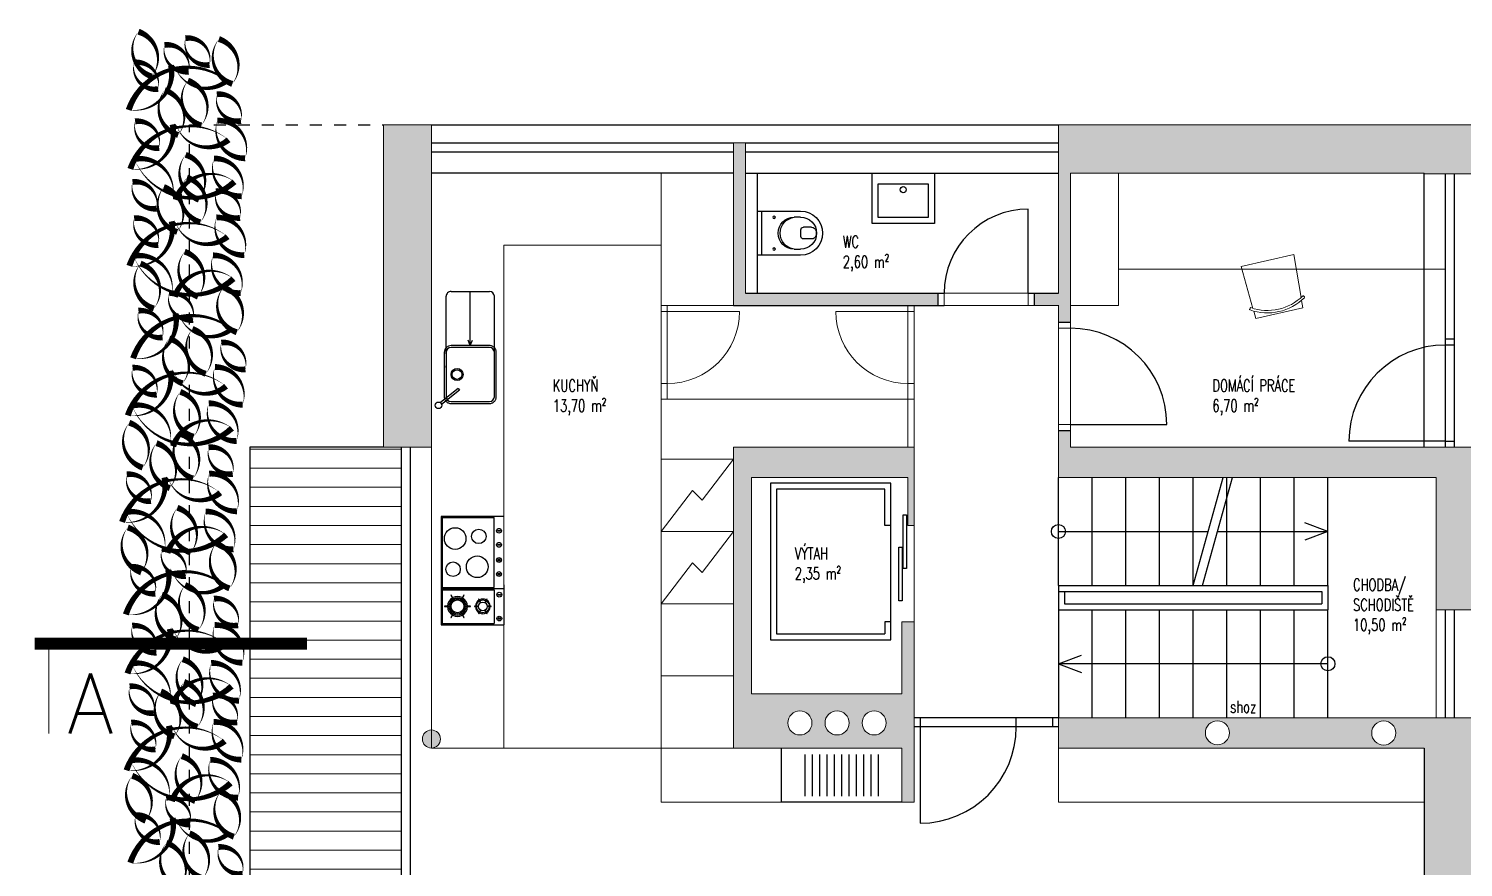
# Model space of a CAD drawing. Header units: metres. Extents: x -442 to 316, y -503 to 125.
# Drawn here: x 2.47 to 14.39, y -7.13 to -0.16 of the extents above; entities that cross this region are included whole.
import ezdxf

# ---------------------------------------------------------------- set-up
doc = ezdxf.new("R2010")
doc.units = ezdxf.units.M
for name, pattern in [('DIVIDE', [1.25, 0.5, -0.25, 0, -0.25, 0, -0.25]), ('ČERCHOVANÁ', [25.4, 12.7, -6.35, 0, -6.35]), ('ČÁRKOVANÁ', [19.05, 12.7, -6.35])]:
    doc.linetypes.add(name, pattern=pattern)
doc.layers.add('FLOATING-WINDOWS', color=2, linetype='Continuous', plot=False)
for name, color, linetype in [('int-kuchyň', 141, 'Continuous'), ('nove zdivo akce', 3, 'Continuous'), ('OSA', 7, 'ČERCHOVANÁ'), ('popis', 6, 'Continuous'), ('SRAFA', 251, 'Continuous'), ('zariz.predmety', 203, 'Continuous'), ('ZARIZOVAKY', 251, 'Continuous'), ('ZDIVO', 1, 'Continuous')]:
    doc.layers.add(name, color=color, linetype=linetype)
doc.layers.add('Standard', color=7, linetype='Continuous', lineweight=25)
doc.styles.add('ROMANS', font='romans.shx', dxfattribs={"width": 0.7})

# ---------------------------------------------------------------- blocks, each defined once
blk = doc.blocks.new('WC 540 Starck 3')
at = {"linetype": 'ByBlock'}
for p, q in [((81.017, 94.399), (80.66, 94.399)), ((80.66, 94.349), (80.713, 94.349)), ((80.982, 94.034), (80.982, 94.399)), ((81.017, 94.034), (81.017, 94.399)), ((80.568, 94.265), (80.637, 94.265)), ((80.657, 94.188), (80.657, 94.245)), ((80.568, 94.168), (80.637, 94.168)), ((80.713, 94.084), (80.66, 94.084)), ((80.66, 94.034), (81.017, 94.034))]:
    blk.add_line(p, q, dxfattribs=at)
for centre in [(80.88, 94.348), (80.88, 94.084)]:
    blk.add_circle(centre, 0.0102, dxfattribs=at)
for centre, radius, start, end in [((80.66, 94.216), 0.183, 90, 270), ((80.66, 94.216), 0.133, 90, 270), ((80.713, 94.216), 0.133, 270, 90), ((80.697, 94.216), 0.133, 276.5328, 83.4672), ((80.621, 94.216), 0.09, 165.9057, 194.0943), ((80.568, 94.23), 0.035, 90, 165.9057), ((80.568, 94.203), 0.035, 194.0943, 270), ((80.637, 94.245), 0.02, 360, 90), ((80.637, 94.188), 0.02, 270, 0)]:
    blk.add_arc(centre, radius, start, end, dxfattribs=at)
blk = doc.blocks.new('zidle450-p')
at = {"lineweight": 0}
for p, q in [((0.096, 0.228), (0.087, 0.233)), ((0.096, -0.228), (0.087, -0.233))]:
    blk.add_line(p, q, dxfattribs=at)
for points in [[(0.064, 0.204), (0, 0.2), (0, -0.2), (0.064, -0.204)], [(0.088, -0.205), (0.45, -0.225), (0.45, 0.225), (0.088, 0.205)]]:
    blk.add_lwpolyline(points, dxfattribs=at)
for centre, radius, start, end in [((0.45, 0), 0.436, 147.9324, 212.0676), ((0.45, 0), 0.416, 147.9482, 212.0518), ((0.085, 0.229), 0.005, 57.2679, 147.9324), ((0.093, 0.223), 0.005, 327.9482, 57.2679), ((0.085, -0.229), 0.005, 212.0676, 302.7321), ((0.093, -0.223), 0.005, 302.7321, 32.0518)]:
    blk.add_arc(centre, radius, start, end, dxfattribs=at)

msp = doc.modelspace()

# ---------------------------------------------------------------- hatches: boundary and pattern name
at = {"layer": 'SRAFA', "linetype": 'Continuous', "lineweight": 0}
for points in [[(5.816062, -1.355777), (5.816062, -0.955777), (5.716062, -0.955777), (5.416062, -0.955777), (5.416062, -3.635777), (5.816062, -3.635777)], [(14.066062, -1.355777), (14.066062, -1.363314), (14.466062, -1.363314), (14.466062, -0.955777), (11.026062, -0.955777), (11.026062, -1.355777), (11.026062, -2.355777), (10.826062, -2.355777), (10.826062, -2.455777), (11.026062, -2.455777), (11.026062, -2.595777), (11.126062, -2.595777), (11.126062, -1.355777)], [(8.426062, -1.355777), (8.426062, -1.105777), (8.326062, -1.105777), (8.326062, -1.355777), (8.326062, -2.455777), (10.026062, -2.455777), (10.026062, -2.355777), (8.426062, -2.355777)], [(14.166062, -3.885777), (14.166062, -4.985777), (14.466062, -4.985777), (14.466062, -3.635777), (14.066062, -3.635777), (11.126062, -3.635777), (11.126062, -3.495777), (11.026062, -3.495777), (11.026062, -3.635777), (11.026062, -3.885777)], [(9.826062, -3.885777), (9.776062, -3.885777), (9.776062, -4.285777), (9.826062, -4.285777)]]:
    msp.add_hatch(color=256, dxfattribs=at).paths.add_polyline_path(points)
at = {"layer": 'SRAFA', "linetype": 'Continuous', "lineweight": 0, "ltscale": 20}
h = msp.add_hatch(dxfattribs=at)
h.set_pattern_fill('LINE', color=256, scale=0.05, style=0)
h.paths.add_polyline_path([(5.566062, -3.635777), (5.416062, -3.635777), (4.306062, -3.635777), (4.306062, -10.665777), (5.567662, -10.665777)])
at = {"layer": 'SRAFA', "linetype": 'Continuous', "lineweight": 0}
h = msp.add_hatch(color=256, dxfattribs=at)
h.paths.add_polyline_path([(9.826062, -3.885777), (9.826062, -3.635777), (8.326062, -3.635777), (8.326062, -6.135777), (9.726062, -6.135777), (9.726062, -6.585777), (9.826062, -6.585777), (9.826062, -5.085777), (9.726062, -5.085777), (9.726062, -5.685777), (8.476062, -5.685777), (8.476062, -3.885777)])
h.paths.add_polyline_path([(8.977695, -5.927251, -1), (8.777695, -5.927251, -1)], flags=16)
h.paths.add_polyline_path([(9.286707, -5.927251, -1), (9.086707, -5.927251, -1)], flags=16)
h.paths.add_polyline_path([(9.594764, -5.927251, -1), (9.394764, -5.927251, -1)], flags=16)
h = msp.add_hatch(color=256, dxfattribs=at)
h.paths.add_polyline_path([(14.466062, -5.885777), (11.026062, -5.885777), (11.026062, -6.135777), (14.066062, -6.135777), (14.066062, -10.815777), (14.466062, -10.815777)])
h.paths.add_polyline_path([(13.629651, -6.007039, -1), (13.829511, -6.014514, -1)], flags=16)
h.paths.add_polyline_path([(12.247627, -6.005358, -1), (12.447487, -6.012832, -1)], flags=16)
h = msp.add_hatch(color=256, dxfattribs=at)
edge = h.paths.add_edge_path()
edge.add_arc((5.816062, -6.060777), 0.075, 0, 360)

# ---------------------------------------------------------------- linework, layer by layer
at = {"linetype": 'Continuous'}
msp.add_line((8.526062, -2.355777), (8.526062, -1.355777), dxfattribs=at)
at = {"layer": 'FLOATING-WINDOWS', "linetype": 'Continuous', "lineweight": 0, "flags": 128}
for points in [[(5.816062, -1.355777), (8.326062, -1.355777), (8.326062, -2.455777), (9.776062, -2.455777), (9.776062, -3.635777), (8.326062, -3.635777), (8.326062, -6.135777), (5.816062, -6.135777)], [(8.426062, -1.355777), (8.426062, -2.355777), (11.026062, -2.355777), (11.026062, -1.355777)], [(11.126062, -1.355777), (11.126062, -3.635777), (14.066062, -3.635777), (14.066062, -1.355777)], [(9.826062, -2.455777), (11.026062, -2.455777), (11.026062, -3.885777), (14.166062, -3.885777), (14.166062, -5.885777), (9.826062, -5.885777)]]:
    msp.add_lwpolyline(points, close=True, dxfattribs=at)
at = {"layer": 'int-kuchyň'}
for p, q in [((5.938559, -2.85243), (5.938556, -2.379934)), ((5.978555, -2.339934), (6.298558, -2.339932)), ((6.138559, -2.789933), (6.138557, -2.339933)), ((6.33856, -2.845934), (6.338557, -2.379932)), ((5.938559, -2.845932), (5.938556, -3.215933)), ((5.938559, -2.858928), (5.938559, -2.845932)), ((6.29856, -2.805934), (5.978559, -2.805932)), ((6.13856, -2.789933), (6.119578, -2.744042)), ((6.13856, -2.789933), (6.157374, -2.743973)), ((6.338557, -3.215935), (6.33856, -2.845935)), ((5.93856, -2.972849), (5.93856, -2.959852)), ((6.038207, -3.146951), (5.889753, -3.264472)), ((6.049379, -3.161064), (5.900349, -3.279041)), ((6.038207, -3.146951), (6.049379, -3.161064)), ((5.978556, -3.255933), (6.298557, -3.255935)), ((5.896053, -4.210312), (5.89604, -4.810312)), ((6.416028, -4.210282), (5.896053, -4.210312)), ((5.906053, -4.220312), (5.90604, -4.800312)), ((5.906053, -4.220312), (6.33604, -4.220312)), ((6.33604, -4.800312), (6.33604, -4.220312)), ((6.368099, -4.332817), (6.368101, -4.326882)), ((6.386587, -4.332825), (6.368099, -4.332817)), ((6.368101, -4.326882), (6.386589, -4.32689)), ((6.386589, -4.32689), (6.386587, -4.332825)), ((6.368099, -4.449886), (6.368101, -4.44395)), ((6.386587, -4.449894), (6.368099, -4.449886)), ((6.368101, -4.44395), (6.386589, -4.443959)), ((6.386589, -4.443959), (6.386587, -4.449894)), ((6.386587, -4.569715), (6.368099, -4.569724)), ((6.368099, -4.569724), (6.368101, -4.575659)), ((6.368101, -4.575659), (6.386589, -4.575651)), ((6.386589, -4.575651), (6.386587, -4.569715)), ((6.386587, -4.686481), (6.368099, -4.686489)), ((6.368099, -4.686489), (6.368101, -4.692425)), ((6.368101, -4.692425), (6.386589, -4.692416)), ((6.386589, -4.692416), (6.386587, -4.686481)), ((5.89604, -4.810312), (6.41604, -4.810312)), ((5.896071, -4.810343), (5.896083, -5.110342)), ((5.90604, -4.800312), (6.33604, -4.800312)), ((5.906071, -4.820316), (5.906072, -5.100316)), ((5.906071, -4.820316), (6.33607, -4.820316)), ((5.980367, -4.864559), (5.977347, -4.866301)), ((5.977347, -4.866301), (6.004115, -4.912713)), ((6.007135, -4.910971), (5.980367, -4.864559)), ((6.084568, -4.864606), (6.057758, -4.910994)), ((6.060776, -4.912738), (6.087586, -4.866351)), ((6.087586, -4.866351), (6.084568, -4.864606)), ((6.33607, -4.820316), (6.336071, -5.100317)), ((6.370784, -4.864099), (6.370786, -4.858163)), ((6.389271, -4.864107), (6.370784, -4.864099)), ((6.370786, -4.858163), (6.389274, -4.858172)), ((6.389274, -4.858172), (6.389271, -4.864107)), ((6.41605, -4.780338), (6.416062, -5.110341)), ((5.925206, -4.956517), (5.925204, -4.960003)), ((5.925204, -4.960003), (5.978782, -4.960028)), ((5.978784, -4.956542), (5.925206, -4.956517)), ((6.004074, -5.00388), (5.977264, -5.050267)), ((5.978782, -4.960028), (5.978784, -4.956542)), ((5.980282, -5.052012), (6.007092, -5.005624)), ((6.007092, -5.005624), (6.004074, -5.00388)), ((6.004115, -4.912713), (6.007135, -4.910971)), ((6.060734, -5.003905), (6.057715, -5.005647)), ((6.057715, -5.005647), (6.084483, -5.052059)), ((6.057758, -4.910994), (6.060776, -4.912738)), ((6.087502, -5.050317), (6.060734, -5.003905)), ((6.086067, -4.95659), (6.086066, -4.960076)), ((6.086066, -4.960076), (6.139644, -4.960101)), ((6.139645, -4.956615), (6.086067, -4.95659)), ((6.139644, -4.960101), (6.139645, -4.956615)), ((6.173535, -4.956534), (6.173534, -4.96002)), ((6.173534, -4.96002), (6.207143, -4.960036)), ((6.207145, -4.95655), (6.173535, -4.956534)), ((6.223656, -4.988722), (6.206854, -5.017794)), ((6.209932, -4.897047), (6.206912, -4.898789)), ((6.206912, -4.898789), (6.223704, -4.927903)), ((6.207143, -4.960036), (6.207145, -4.95655)), ((6.209872, -5.019538), (6.226675, -4.990467)), ((6.226724, -4.926162), (6.209932, -4.897047)), ((6.226675, -4.990467), (6.223656, -4.988722)), ((6.223704, -4.927903), (6.226724, -4.926162)), ((6.26281, -4.98874), (6.25979, -4.990482)), ((6.25979, -4.990482), (6.276566, -5.019569)), ((6.276601, -4.897116), (6.259804, -4.926179)), ((6.259804, -4.926179), (6.262822, -4.927923)), ((6.279586, -5.017827), (6.26281, -4.98874)), ((6.262822, -4.927923), (6.279619, -4.89886)), ((6.279619, -4.89886), (6.276601, -4.897116)), ((6.279351, -4.95659), (6.279349, -4.960076)), ((6.279349, -4.960076), (6.312959, -4.960092)), ((6.312961, -4.956606), (6.279351, -4.95659)), ((6.312959, -4.960092), (6.312961, -4.956606)), ((5.89604, -5.110342), (6.41604, -5.110342)), ((5.906072, -5.100316), (6.336071, -5.100317)), ((5.977264, -5.050267), (5.980282, -5.052012)), ((6.084483, -5.052059), (6.087502, -5.050317)), ((6.206854, -5.017794), (6.209872, -5.019538)), ((6.276566, -5.019569), (6.279586, -5.017827)), ((6.389271, -5.056526), (6.370784, -5.056535)), ((6.370784, -5.056535), (6.370786, -5.06247)), ((6.370786, -5.06247), (6.389274, -5.062462)), ((6.389274, -5.062462), (6.389271, -5.056526))]:
    msp.add_line(p, q, dxfattribs=at)
at = {"layer": 'int-kuchyň', "linetype": 'ČÁRKOVANÁ'}
for p, q in [((5.922559, -2.845932), (5.922556, -3.215933)), ((6.29856, -2.789934), (5.978559, -2.789932)), ((6.354557, -3.215935), (6.35456, -2.845935)), ((5.978556, -3.271933), (6.298557, -3.271935))]:
    msp.add_line(p, q, dxfattribs=at)
at = {"layer": 'int-kuchyň'}
for centre, radius in [((6.028684, -3.030934), 0.05), ((6.028684, -3.030934), 0.04), ((5.874375, -3.286934), 0.027156), ((6.012911, -4.394535), 0.09), ((6.20941, -4.37644), 0.060169), ((6.376977, -4.329853), 0.019977), ((6.376977, -4.446922), 0.019977), ((5.995116, -4.64935), 0.060169), ((6.196616, -4.629155), 0.09), ((6.376977, -4.572687), 0.019977), ((6.376977, -4.689453), 0.019977), ((6.379662, -4.861135), 0.019977), ((6.032425, -4.958309), 0.053642), ((6.243247, -4.958309), 0.053642), ((6.243247, -4.958309), 0.036103), ((6.379662, -5.059498), 0.019977)]:
    msp.add_circle(centre, radius, dxfattribs=at)
for centre, radius, start, end in [((5.978556, -2.379934), 0.04, 90.0010392, 180.0010392), ((6.298557, -2.379932), 0.04, 359.9996117, 89.9996117), ((5.978559, -2.845932), 0.056, 89.9996117, 179.9996117), ((5.978559, -2.845932), 0.04, 89.9996117, 179.9996117), ((6.29856, -2.845934), 0.04, 359.9996117, 89.9996117), ((5.978556, -3.215933), 0.04, 179.9996117, 269.9996117), ((6.298557, -3.215935), 0.04, 269.9996117, 359.9996117), ((6.032425, -4.958309), 0.082775, 121.1806038, 178.7673323), ((6.032425, -4.958309), 0.082775, 61.1806038, 118.7673323), ((6.032425, -4.958309), 0.071769, 61.3656761, 118.5822599), ((6.032425, -4.958309), 0.082775, 1.1806038, 58.7673323), ((6.032425, -4.958309), 0.082775, 181.1806038, 238.7673323), ((6.032425, -4.958309), 0.071769, 181.3656761, 238.5822599), ((6.032425, -4.958309), 0.071769, 121.3656761, 178.5822599), ((6.032425, -4.958309), 0.060763, 181.6178152, 238.3301208), ((6.032425, -4.958309), 0.060763, 121.6178152, 178.3301208), ((6.032425, -4.958309), 0.060763, 61.6178152, 118.3301208), ((6.032425, -4.958309), 0.060763, 301.6178152, 358.3301208), ((6.032425, -4.958309), 0.060763, 1.6178152, 58.3301208), ((6.032425, -4.958309), 0.071769, 301.3656761, 358.5822599), ((6.032425, -4.958309), 0.071769, 1.3656761, 58.5822599), ((6.032425, -4.958309), 0.082775, 301.1806038, 358.7673323), ((6.243247, -4.958309), 0.060763, 181.6178152, 238.3301208), ((6.243247, -4.958309), 0.060763, 121.6178152, 178.3301208), ((6.243247, -4.958309), 0.060763, 61.6178152, 118.3301208), ((6.243247, -4.958309), 0.060763, 301.6178152, 358.3301208), ((6.243247, -4.958309), 0.060763, 1.6178152, 58.3301208), ((6.032425, -4.958309), 0.082775, 241.1806038, 298.7673323), ((6.032425, -4.958309), 0.071769, 241.3656761, 298.5822599), ((6.032425, -4.958309), 0.060763, 241.6178152, 298.3301208), ((6.243247, -4.958309), 0.060763, 241.6178152, 298.3301208)]:
    msp.add_arc(centre, radius, start, end, dxfattribs=at)
at = {"layer": 'int-kuchyň', "linetype": 'ČÁRKOVANÁ'}
for centre, start, end in [((6.29856, -2.845934), 359.9996117, 89.9996117), ((5.978556, -3.215933), 179.9996117, 269.9996117), ((6.298557, -3.215935), 269.9996117, 359.9996117)]:
    msp.add_arc(centre, 0.056, start, end, dxfattribs=at)
at = {"layer": 'nove zdivo akce', "linetype": 'DIVIDE', "ltscale": 0.15}
for p, q in [((3.806062, -0.955777), (5.416062, -0.955777)), ((3.806062, -11.215777), (3.806062, -0.955777))]:
    msp.add_line(p, q, dxfattribs=at)
at = {"layer": 'nove zdivo akce', "linetype": 'Continuous'}
for p, q in [((5.816062, -0.955777), (11.026062, -0.955777)), ((5.816062, -1.105777), (8.326062, -1.105777)), ((5.816062, -1.180777), (8.326062, -1.180777)), ((8.426062, -1.105777), (11.026062, -1.105777)), ((8.426062, -1.180777), (11.026062, -1.180777)), ((8.326062, -1.355777), (5.816062, -1.355777)), ((8.426062, -1.355777), (11.026062, -1.355777)), ((14.066062, -3.635777), (14.066062, -1.363314)), ((14.241062, -1.363314), (14.241062, -3.635777)), ((14.316062, -1.363314), (14.316062, -3.635777)), ((10.776062, -2.355777), (10.776062, -1.655777)), ((10.026062, -2.455777), (10.026062, -2.355777)), ((10.826062, -2.455777), (10.826062, -2.355777)), ((11.026062, -2.595777), (11.126062, -2.595777)), ((14.316062, -2.735777), (14.241062, -2.735777)), ((14.316062, -2.785777), (14.241062, -2.785777)), ((11.126062, -3.445777), (11.926062, -3.445777)), ((11.026062, -3.495777), (11.126062, -3.495777)), ((5.567662, -10.665777), (5.566062, -3.635777)), ((5.642645, -10.590777), (5.641062, -3.63576)), ((14.241062, -3.585777), (13.441062, -3.585777)), ((14.241062, -3.585777), (14.316062, -3.585777)), ((8.633801, -3.932629), (8.633801, -5.235777)), ((9.633801, -3.932629), (8.633801, -3.932629)), ((9.633801, -5.235777), (9.633801, -3.932629)), ((11.026062, -4.785777), (11.026062, -3.885777)), ((11.306062, -4.785777), (11.306062, -3.885777)), ((11.586062, -4.785777), (11.586062, -3.885777)), ((11.866062, -4.785777), (11.866062, -3.885777)), ((12.146062, -4.785777), (12.146062, -3.885777)), ((12.146062, -4.785777), (12.395222, -3.885777)), ((12.223883, -4.785777), (12.473043, -3.885777)), ((12.426062, -4.785777), (12.426062, -3.885777)), ((12.706062, -4.785777), (12.706062, -3.885777)), ((12.706062, -4.785777), (12.706062, -3.885777)), ((12.986062, -4.785777), (12.986062, -3.885777)), ((12.986062, -4.785777), (12.986062, -3.885777)), ((13.266062, -4.785777), (13.266062, -3.885777)), ((13.266062, -4.785777), (13.266062, -3.885777)), ((8.683801, -3.982629), (8.683801, -5.185777)), ((9.583801, -3.982629), (8.683801, -3.982629)), ((9.583801, -4.285777), (9.583801, -3.982629)), ((9.633801, -4.285777), (9.583801, -4.285777)), ((13.266062, -4.335777), (13.074629, -4.264495)), ((11.026062, -4.335777), (12.270642, -4.335777)), ((12.348463, -4.335777), (13.266062, -4.335777)), ((13.266062, -4.335777), (13.074629, -4.407058)), ((11.026062, -4.785777), (13.266062, -4.785777)), ((11.026062, -4.785777), (11.026062, -4.985777)), ((11.026062, -4.835777), (13.216062, -4.835777)), ((11.076062, -4.835777), (11.076062, -4.935777)), ((13.216062, -4.835777), (13.216062, -4.935777)), ((13.266062, -4.785777), (13.266062, -4.985777)), ((11.026062, -4.985777), (13.266062, -4.985777)), ((11.026062, -4.985777), (11.026062, -5.885777)), ((11.076062, -4.935777), (13.216062, -4.935777)), ((11.306062, -5.885777), (11.306062, -4.985777)), ((11.586062, -5.885777), (11.586062, -4.985777)), ((11.866062, -5.885777), (11.866062, -4.985777)), ((12.146062, -5.885777), (12.146062, -4.985777)), ((12.426062, -5.885777), (12.426062, -4.985777)), ((12.706062, -5.885777), (12.706062, -4.985777)), ((12.706062, -5.885777), (12.706062, -4.985777)), ((12.986062, -5.885777), (12.986062, -4.985777)), ((12.986062, -5.885777), (12.986062, -4.985777)), ((13.266062, -5.885777), (13.266062, -4.985777)), ((13.266062, -5.885777), (13.266062, -4.985777)), ((14.241062, -4.985777), (14.241062, -5.885777)), ((14.316062, -4.985777), (14.316062, -5.885777)), ((9.633801, -5.085777), (9.583801, -5.085777)), ((9.583801, -5.085777), (9.583801, -5.185777)), ((8.633801, -5.235777), (9.633801, -5.235777)), ((8.683801, -5.185777), (9.583801, -5.185777)), ((11.026062, -5.435777), (11.217496, -5.364495)), ((13.266062, -5.435777), (11.026062, -5.435777)), ((11.026062, -5.435777), (11.217496, -5.507058)), ((11.026062, -5.885777), (9.826062, -5.885777)), ((11.026062, -5.960777), (9.826062, -5.960777)), ((9.876062, -5.885777), (9.876062, -5.960777)), ((9.876062, -5.960777), (9.876062, -6.760777)), ((10.676062, -5.960777), (10.676062, -5.885777)), ((10.976062, -5.885777), (10.976062, -5.960777))]:
    msp.add_line(p, q, dxfattribs=at)
for points in [[(9.764168, -4.643104), (9.736844, -4.643104), (9.736844, -4.197815), (9.764168, -4.197815)], [(9.728601, -4.911242), (9.701277, -4.911242), (9.701277, -4.465953), (9.728601, -4.465953)]]:
    msp.add_lwpolyline(points, close=True, dxfattribs=at)
for centre in [(11.026062, -4.335777), (13.266062, -5.435777)]:
    msp.add_circle(centre, 0.058597, dxfattribs=at)
for centre, radius, start, end in [((10.776062, -2.355777), 0.7, 90, 180), ((11.126062, -3.445777), 0.8, 0, 90), ((14.241062, -3.585777), 0.8, 90, 180), ((9.876062, -5.960777), 0.8, 270, 360)]:
    msp.add_arc(centre, radius, start, end, dxfattribs=at)
at = {"layer": 'OSA', "linetype": 'Continuous'}
for p, q in [((8.726062, -6.585777), (8.726062, -6.135777)), ((8.921509, -6.536501), (8.921509, -6.188776)), ((8.98242, -6.536501), (8.98242, -6.188776)), ((9.04333, -6.536501), (9.04333, -6.188776)), ((9.104241, -6.536501), (9.104241, -6.188776)), ((9.165152, -6.536501), (9.165152, -6.188776)), ((9.226062, -6.536501), (9.226062, -6.188776)), ((9.286973, -6.536501), (9.286973, -6.188776)), ((9.347884, -6.536501), (9.347884, -6.188776)), ((9.408794, -6.536501), (9.408794, -6.188776)), ((9.469705, -6.536501), (9.469705, -6.188776)), ((9.530616, -6.536501), (9.530616, -6.188776)), ((9.726062, -6.585777), (8.726062, -6.585777))]:
    msp.add_line(p, q, dxfattribs=at)
for points in [[(9.477437, -1.355777), (9.995051, -1.355777), (9.995051, -1.775777), (9.477437, -1.775777)], [(9.527437, -1.445279), (9.945051, -1.445279), (9.945051, -1.725777), (9.527437, -1.725777)]]:
    msp.add_lwpolyline(points, close=True, dxfattribs=at)
msp.add_circle((9.736244, -1.494293), 0.025266, dxfattribs=at)
at = {"layer": 'SRAFA', "linetype": 'Continuous', "lineweight": 0}
for p, q in [((7.726062, -3.235777), (7.726062, -1.355777)), ((11.526062, -2.455777), (11.526062, -1.355777)), ((6.416062, -1.955777), (7.726062, -1.955777)), ((6.416062, -6.135777), (6.416062, -1.955777)), ((11.526062, -2.155777), (14.241062, -2.155777)), ((8.326062, -2.455777), (7.726062, -2.455777)), ((7.726062, -2.580606), (7.726062, -2.455777)), ((7.726062, -2.580606), (7.726062, -2.455777)), ((7.776062, -3.235777), (7.776062, -2.455777)), ((9.776062, -3.635777), (9.776062, -2.455777)), ((9.826062, -2.580606), (9.826062, -2.455777)), ((9.826062, -2.580606), (9.826062, -2.455777)), ((11.126062, -2.455777), (11.526062, -2.455777)), ((7.726062, -2.505777), (7.776062, -2.505777)), ((7.776062, -2.505777), (7.726062, -2.505777)), ((7.776062, -2.505777), (8.376062, -2.505777)), ((9.776062, -2.505777), (9.176062, -2.505777)), ((9.826062, -2.505777), (9.776062, -2.505777)), ((9.776062, -2.505777), (9.826062, -2.505777)), ((9.826062, -3.635777), (9.826062, -2.580606)), ((7.726062, -3.105777), (7.776062, -3.105777)), ((7.776062, -3.105777), (7.726062, -3.105777)), ((9.826062, -3.105777), (9.776062, -3.105777)), ((9.776062, -3.105777), (9.826062, -3.105777)), ((7.726062, -3.235777), (9.826062, -3.235777)), ((7.726062, -6.585777), (7.726062, -3.235777)), ((9.826062, -3.635777), (9.826062, -3.235777)), ((5.816062, -3.635777), (5.816062, -6.135777)), ((8.326062, -3.735777), (7.726062, -3.735777)), ((8.065606, -4.07532), (8.326062, -3.735777)), ((7.726062, -4.335777), (7.986519, -3.996233)), ((7.986519, -3.996233), (8.065606, -4.07532)), ((8.326062, -4.335777), (7.726062, -4.335777)), ((8.065606, -4.67532), (8.326062, -4.335777)), ((7.726062, -4.935777), (7.986519, -4.596233)), ((7.986519, -4.596233), (8.065606, -4.67532)), ((8.326062, -4.935777), (7.726062, -4.935777)), ((8.326062, -5.535777), (7.726062, -5.535777)), ((5.816062, -6.135777), (6.416062, -6.135777)), ((8.326062, -6.135777), (7.726062, -6.135777)), ((11.026062, -6.135777), (11.026062, -6.585777)), ((7.726062, -6.585777), (9.726062, -6.585777)), ((11.026062, -6.585777), (14.066062, -6.585777))]:
    msp.add_line(p, q, dxfattribs=at)
for centre, start, end in [((7.776062, -2.505777), 270, 0), ((9.776062, -2.505777), 180, 270)]:
    msp.add_arc(centre, 0.6, start, end, dxfattribs=at)
at = {"layer": 'Standard', "color": 7, "linetype": 'ByBlock'}
for p, q in [((5.416062, -3.635777), (4.306062, -3.635777)), ((4.306062, -3.635777), (4.306062, -10.665777))]:
    msp.add_line(p, q, dxfattribs=at)
at = {"layer": 'zariz.predmety', "color": 253, "linetype": 'Continuous', "ltscale": 0.001}
for points in [[(3.491951, -0.55381, 0, 0, 0.520567051), (3.491951, -0.55381, 0, 0.05, 0.520567051), (3.381241, -0.180914, 0, 0.05, 0.520567051), (3.491951, -0.55381, 0.05, 0.05, 0)], [(3.971231, -0.456991, 0, 0, 0.520567051), (3.971231, -0.456991, 0, 0.05, 0.520567051), (3.771366, -0.234838, 0, 0.05, 0.520567051), (3.971231, -0.456991, 0.05, 0.05, 0)], [(4.160583, -0.614994, 0, 0, 0.520567051), (4.160583, -0.614994, 0, 0.05, 0.520567051), (4.049873, -0.242098, 0, 0.05, 0.520567051), (4.160583, -0.614994, 0.05, 0.05, 0)], [(3.797492, -0.512868, 0, 0, 0.520567051), (3.797492, -0.512868, 0, 0.05, 0.520567051), (3.597627, -0.290715, 0, 0.05, 0.520567051), (3.797492, -0.512868, 0.05, 0.05, 0)], [(3.544, -0.658596, 0, 0, 0.520567051), (3.544, -0.658596, 0, 0.05, 0.520567051), (3.344136, -0.436443, 0, 0.05, 0.520567051), (3.544, -0.658596, 0.05, 0.05, 0)], [(3.90289, -0.960507, 0, 0, 0.520567051), (3.90289, -0.960507, 0, 0.05, 0.520567051), (3.79218, -0.587612, 0, 0.05, 0.520567051), (3.90289, -0.960507, 0.05, 0.05, 0)], [(3.710493, -1.039772, 0, 0, 0.520567051), (3.710493, -1.039772, 0, 0.05, 0.520567051), (3.599783, -0.666877, 0, 0.05, 0.520567051), (3.710493, -1.039772, 0.05, 0.05, 0)], [(4.232537, -0.923384, 0, 0, 0.520567051), (4.232537, -0.923384, 0, 0.05, 0.520567051), (4.032673, -0.701231, 0, 0.05, 0.520567051), (4.232537, -0.923384, 0.05, 0.05, 0)], [(3.313159, -1.321909, 0, 0, 0.520567051), (3.313159, -1.321909, 0, 0.05, 0.520567051), (3.665356, -0.951903, 0, 0.05, 0.520567051), (3.69612, -0.959474, 0, 0.05, 0.520567051), (4.129933, -1.07928, 0, 0.05, 0.520567051), (3.313159, -1.321909, 0.05, 0.05, 0)], [(3.553002, -1.148456, 0, 0, 0.520567051), (3.553002, -1.148456, 0, 0.05, 0.520567051), (3.353137, -0.926302, 0, 0.05, 0.520567051), (3.553002, -1.148456, 0.05, 0.05, 0)], [(4.267355, -1.233141, 0, 0, 0.520567051), (4.267355, -1.233141, 0, 0.05, 0.520567051), (4.037191, -0.919561, 0, 0.05, 0.520567051), (4.267355, -1.233141, 0.05, 0.05, 0)], [(3.883655, -1.577287, 0, 0, 0.520567051), (3.883655, -1.577287, 0, 0.05, 0.520567051), (3.772945, -1.204392, 0, 0.05, 0.520567051), (3.883655, -1.577287, 0.05, 0.05, 0)], [(4.17861, -1.428729, 0, 0, 0.520567051), (4.17861, -1.428729, 0, 0.05, 0.520567051), (3.690352, -1.578901, 0, 0.05, 0.520567051), (3.667236, -1.557237, 0, 0.05, 0.520567051), (3.347643, -1.240365, 0, 0.05, 0.520567051), (4.17861, -1.428729, 0.05, 0.05, 0)], [(4.239078, -1.548692, 0, 0, 0.520567051), (4.239078, -1.548692, 0, 0.05, 0.520567051), (4.008914, -1.235112, 0, 0.05, 0.520567051), (4.239078, -1.548692, 0.05, 0.05, 0)], [(3.531424, -1.651806, 0, 0, 0.520567051), (3.531424, -1.651806, 0, 0.05, 0.520567051), (3.33156, -1.429653, 0, 0.05, 0.520567051), (3.531424, -1.651806, 0.05, 0.05, 0)], [(3.894932, -1.765985, 0, 0, 0.520567051), (3.894932, -1.765985, 0, 0.05, 0.520567051), (3.784222, -1.393089, 0, 0.05, 0.520567051), (3.894932, -1.765985, 0.05, 0.05, 0)], [(3.702535, -1.84525, 0, 0, 0.520567051), (3.702535, -1.84525, 0, 0.05, 0.520567051), (3.591824, -1.472355, 0, 0.05, 0.520567051), (3.702535, -1.84525, 0.05, 0.05, 0)], [(4.224579, -1.728862, 0, 0, 0.520567051), (4.224579, -1.728862, 0, 0.05, 0.520567051), (4.024714, -1.506709, 0, 0.05, 0.520567051), (4.224579, -1.728862, 0.05, 0.05, 0)], [(3.305201, -2.127387, 0, 0, 0.520567051), (3.305201, -2.127387, 0, 0.05, 0.520567051), (3.657398, -1.757381, 0, 0.05, 0.520567051), (3.688161, -1.764952, 0, 0.05, 0.520567051), (4.121975, -1.884758, 0, 0.05, 0.520567051), (3.305201, -2.127387, 0.05, 0.05, 0)], [(3.545044, -1.953934, 0, 0, 0.520567051), (3.545044, -1.953934, 0, 0.05, 0.520567051), (3.345179, -1.73178, 0, 0.05, 0.520567051), (3.545044, -1.953934, 0.05, 0.05, 0)], [(4.259396, -2.038619, 0, 0, 0.520567051), (4.259396, -2.038619, 0, 0.05, 0.520567051), (4.029233, -1.725039, 0, 0.05, 0.520567051), (4.259396, -2.038619, 0.05, 0.05, 0)], [(4.170652, -2.234207, 0, 0, 0.520567051), (4.170652, -2.234207, 0, 0.05, 0.520567051), (3.682394, -2.384379, 0, 0.05, 0.520567051), (3.659278, -2.362714, 0, 0.05, 0.520567051), (3.339684, -2.045843, 0, 0.05, 0.520567051), (4.170652, -2.234207, 0.05, 0.05, 0)], [(3.875697, -2.382765, 0, 0, 0.520567051), (3.875697, -2.382765, 0, 0.05, 0.520567051), (3.764987, -2.00987, 0, 0.05, 0.520567051), (3.875697, -2.382765, 0.05, 0.05, 0)], [(4.23112, -2.35417, 0, 0, 0.520567051), (4.23112, -2.35417, 0, 0.05, 0.520567051), (4.000956, -2.04059, 0, 0.05, 0.520567051), (4.23112, -2.35417, 0.05, 0.05, 0)], [(3.508832, -2.481949, 0, 0, 0.520567051), (3.508832, -2.481949, 0, 0.05, 0.520567051), (3.398121, -2.109054, 0, 0.05, 0.520567051), (3.508832, -2.481949, 0.05, 0.05, 0)], [(3.834459, -2.577295, 0, 0, 0.520567051), (3.834459, -2.577295, 0, 0.05, 0.520567051), (3.634594, -2.355142, 0, 0.05, 0.520567051), (3.834459, -2.577295, 0.05, 0.05, 0)], [(4.19755, -2.67942, 0, 0, 0.520567051), (4.19755, -2.67942, 0, 0.05, 0.520567051), (4.08684, -2.306525, 0, 0.05, 0.520567051), (4.19755, -2.67942, 0.05, 0.05, 0)], [(3.580967, -2.723023, 0, 0, 0.520567051), (3.580967, -2.723023, 0, 0.05, 0.520567051), (3.381102, -2.50087, 0, 0.05, 0.520567051), (3.580967, -2.723023, 0.05, 0.05, 0)], [(3.74746, -3.104199, 0, 0, 0.520567051), (3.74746, -3.104199, 0, 0.05, 0.520567051), (3.636749, -2.731304, 0, 0.05, 0.520567051), (3.74746, -3.104199, 0.05, 0.05, 0)], [(3.939857, -3.024934, 0, 0, 0.520567051), (3.939857, -3.024934, 0, 0.05, 0.520567051), (3.829147, -2.652039, 0, 0.05, 0.520567051), (3.939857, -3.024934, 0.05, 0.05, 0)], [(4.269504, -2.987811, 0, 0, 0.520567051), (4.269504, -2.987811, 0, 0.05, 0.520567051), (4.069639, -2.765658, 0, 0.05, 0.520567051), (4.269504, -2.987811, 0.05, 0.05, 0)], [(3.292224, -3.370749, 0, 0, 0.520567051), (3.292224, -3.370749, 0, 0.05, 0.520567051), (3.644421, -3.000742, 0, 0.05, 0.520567051), (3.675184, -3.008313, 0, 0.05, 0.520567051), (4.108997, -3.128119, 0, 0.05, 0.520567051), (3.292224, -3.370749, 0.05, 0.05, 0)], [(3.532066, -3.197295, 0, 0, 0.520567051), (3.532066, -3.197295, 0, 0.05, 0.520567051), (3.332202, -2.975142, 0, 0.05, 0.520567051), (3.532066, -3.197295, 0.05, 0.05, 0)], [(4.246419, -3.28198, 0, 0, 0.520567051), (4.246419, -3.28198, 0, 0.05, 0.520567051), (4.016255, -2.9684, 0, 0.05, 0.520567051), (4.246419, -3.28198, 0.05, 0.05, 0)], [(3.839206, -3.548269, 0, 0, 0.520567051), (3.839206, -3.548269, 0, 0.05, 0.520567051), (3.728496, -3.175374, 0, 0.05, 0.520567051), (3.839206, -3.548269, 0.05, 0.05, 0)], [(4.157675, -3.477568, 0, 0, 0.520567051), (4.157675, -3.477568, 0, 0.05, 0.520567051), (3.669417, -3.62774, 0, 0.05, 0.520567051), (3.6463, -3.606076, 0, 0.05, 0.520567051), (3.326707, -3.289205, 0, 0.05, 0.520567051), (4.157675, -3.477568, 0.05, 0.05, 0)], [(4.195825, -3.583772, 0, 0, 0.520567051), (4.195825, -3.583772, 0, 0.05, 0.520567051), (3.965662, -3.270192, 0, 0.05, 0.520567051), (4.195825, -3.583772, 0.05, 0.05, 0)], [(3.415337, -3.804824, 0, 0, 0.520567051), (3.415337, -3.804824, 0, 0.05, 0.520567051), (3.304627, -3.431928, 0, 0.05, 0.520567051), (3.415337, -3.804824, 0.05, 0.05, 0)], [(3.641842, -3.974378, 0, 0, 0.520567051), (3.641842, -3.974378, 0, 0.05, 0.520567051), (3.531132, -3.601483, 0, 0.05, 0.520567051), (3.641842, -3.974378, 0.05, 0.05, 0)], [(3.83424, -3.895113, 0, 0, 0.520567051), (3.83424, -3.895113, 0, 0.05, 0.520567051), (3.723529, -3.522217, 0, 0.05, 0.520567051), (3.83424, -3.895113, 0.05, 0.05, 0)], [(4.163887, -3.85799, 0, 0, 0.520567051), (4.163887, -3.85799, 0, 0.05, 0.520567051), (3.964022, -3.635837, 0, 0.05, 0.520567051), (4.163887, -3.85799, 0.05, 0.05, 0)], [(3.244509, -4.256515, 0, 0, 0.520567051), (3.244509, -4.256515, 0, 0.05, 0.520567051), (3.596705, -3.886509, 0, 0.05, 0.520567051), (3.627469, -3.89408, 0, 0.05, 0.520567051), (4.061282, -4.013885, 0, 0.05, 0.520567051), (3.244509, -4.256515, 0.05, 0.05, 0)], [(3.484351, -4.083061, 0, 0, 0.520567051), (3.484351, -4.083061, 0, 0.05, 0.520567051), (3.284487, -3.860908, 0, 0.05, 0.520567051), (3.484351, -4.083061, 0.05, 0.05, 0)], [(4.198704, -4.167747, 0, 0, 0.520567051), (4.198704, -4.167747, 0, 0.05, 0.520567051), (3.96854, -3.854167, 0, 0.05, 0.520567051), (4.198704, -4.167747, 0.05, 0.05, 0)], [(4.10996, -4.363334, 0, 0, 0.520567051), (4.10996, -4.363334, 0, 0.05, 0.520567051), (3.621702, -4.513507, 0, 0.05, 0.520567051), (3.598585, -4.491842, 0, 0.05, 0.520567051), (3.278992, -4.174971, 0, 0.05, 0.520567051), (4.10996, -4.363334, 0.05, 0.05, 0)], [(3.815005, -4.511893, 0, 0, 0.520567051), (3.815005, -4.511893, 0, 0.05, 0.520567051), (3.704295, -4.138998, 0, 0.05, 0.520567051), (3.815005, -4.511893, 0.05, 0.05, 0)], [(4.170427, -4.483298, 0, 0, 0.520567051), (4.170427, -4.483298, 0, 0.05, 0.520567051), (3.940264, -4.169718, 0, 0.05, 0.520567051), (4.170427, -4.483298, 0.05, 0.05, 0)], [(3.403062, -4.675337, 0, 0, 0.520567051), (3.403062, -4.675337, 0, 0.05, 0.520567051), (3.292352, -4.302441, 0, 0.05, 0.520567051), (3.403062, -4.675337, 0.05, 0.05, 0)], [(4.136857, -4.808548, 0, 0, 0.520567051), (4.136857, -4.808548, 0, 0.05, 0.520567051), (4.026147, -4.435653, 0, 0.05, 0.520567051), (4.136857, -4.808548, 0.05, 0.05, 0)], [(3.773766, -4.706423, 0, 0, 0.520567051), (3.773766, -4.706423, 0, 0.05, 0.520567051), (3.573901, -4.48427, 0, 0.05, 0.520567051), (3.773766, -4.706423, 0.05, 0.05, 0)], [(3.520275, -4.852151, 0, 0, 0.520567051), (3.520275, -4.852151, 0, 0.05, 0.520567051), (3.32041, -4.629997, 0, 0.05, 0.520567051), (3.520275, -4.852151, 0.05, 0.05, 0)], [(3.879164, -5.154062, 0, 0, 0.520567051), (3.879164, -5.154062, 0, 0.05, 0.520567051), (3.768454, -4.781166, 0, 0.05, 0.520567051), (3.879164, -5.154062, 0.05, 0.05, 0)], [(3.686767, -5.233327, 0, 0, 0.520567051), (3.686767, -5.233327, 0, 0.05, 0.520567051), (3.576057, -4.860432, 0, 0.05, 0.520567051), (3.686767, -5.233327, 0.05, 0.05, 0)], [(4.208812, -5.116939, 0, 0, 0.520567051), (4.208812, -5.116939, 0, 0.05, 0.520567051), (4.008947, -4.894786, 0, 0.05, 0.520567051), (4.208812, -5.116939, 0.05, 0.05, 0)], [(3.289434, -5.515464, 0, 0, 0.520567051), (3.289434, -5.515464, 0, 0.05, 0.520567051), (3.64163, -5.145458, 0, 0.05, 0.520567051), (3.672394, -5.153029, 0, 0.05, 0.520567051), (4.106207, -5.272835, 0, 0.05, 0.520567051), (3.289434, -5.515464, 0.05, 0.05, 0)], [(3.529276, -5.34201, 0, 0, 0.520567051), (3.529276, -5.34201, 0, 0.05, 0.520567051), (3.329411, -5.119857, 0, 0.05, 0.520567051), (3.529276, -5.34201, 0.05, 0.05, 0)], [(4.243629, -5.426696, 0, 0, 0.520567051), (4.243629, -5.426696, 0, 0.05, 0.520567051), (4.013465, -5.113116, 0, 0.05, 0.520567051), (4.243629, -5.426696, 0.05, 0.05, 0)], [(4.154884, -5.622284, 0, 0, 0.520567051), (4.154884, -5.622284, 0, 0.05, 0.520567051), (3.666627, -5.772456, 0, 0.05, 0.520567051), (3.64351, -5.750791, 0, 0.05, 0.520567051), (3.323917, -5.43392, 0, 0.05, 0.520567051), (4.154884, -5.622284, 0.05, 0.05, 0)], [(3.85993, -5.770842, 0, 0, 0.520567051), (3.85993, -5.770842, 0, 0.05, 0.520567051), (3.749219, -5.397947, 0, 0.05, 0.520567051), (3.85993, -5.770842, 0.05, 0.05, 0)], [(4.215352, -5.742247, 0, 0, 0.520567051), (4.215352, -5.742247, 0, 0.05, 0.520567051), (3.985188, -5.428667, 0, 0.05, 0.520567051), (4.215352, -5.742247, 0.05, 0.05, 0)], [(3.507699, -5.845361, 0, 0, 0.520567051), (3.507699, -5.845361, 0, 0.05, 0.520567051), (3.307834, -5.623208, 0, 0.05, 0.520567051), (3.507699, -5.845361, 0.05, 0.05, 0)], [(3.871206, -5.95954, 0, 0, 0.520567051), (3.871206, -5.95954, 0, 0.05, 0.520567051), (3.760496, -5.586644, 0, 0.05, 0.520567051), (3.871206, -5.95954, 0.05, 0.05, 0)], [(3.678809, -6.038805, 0, 0, 0.520567051), (3.678809, -6.038805, 0, 0.05, 0.520567051), (3.568099, -5.665909, 0, 0.05, 0.520567051), (3.678809, -6.038805, 0.05, 0.05, 0)], [(4.200854, -5.922417, 0, 0, 0.520567051), (4.200854, -5.922417, 0, 0.05, 0.520567051), (4.000989, -5.700264, 0, 0.05, 0.520567051), (4.200854, -5.922417, 0.05, 0.05, 0)], [(3.281475, -6.320942, 0, 0, 0.520567051), (3.281475, -6.320942, 0, 0.05, 0.520567051), (3.633672, -5.950936, 0, 0.05, 0.520567051), (3.664436, -5.958507, 0, 0.05, 0.520567051), (4.098249, -6.078312, 0, 0.05, 0.520567051), (3.281475, -6.320942, 0.05, 0.05, 0)], [(3.521318, -6.147488, 0, 0, 0.520567051), (3.521318, -6.147488, 0, 0.05, 0.520567051), (3.321453, -5.925335, 0, 0.05, 0.520567051), (3.521318, -6.147488, 0.05, 0.05, 0)], [(4.235671, -6.232174, 0, 0, 0.520567051), (4.235671, -6.232174, 0, 0.05, 0.520567051), (4.005507, -5.918594, 0, 0.05, 0.520567051), (4.235671, -6.232174, 0.05, 0.05, 0)], [(3.851972, -6.57632, 0, 0, 0.520567051), (3.851972, -6.57632, 0, 0.05, 0.520567051), (3.741261, -6.203425, 0, 0.05, 0.520567051), (3.851972, -6.57632, 0.05, 0.05, 0)], [(4.146926, -6.427761, 0, 0, 0.520567051), (4.146926, -6.427761, 0, 0.05, 0.520567051), (3.658669, -6.577934, 0, 0.05, 0.520567051), (3.635552, -6.556269, 0, 0.05, 0.520567051), (3.315959, -6.239398, 0, 0.05, 0.520567051), (4.146926, -6.427761, 0.05, 0.05, 0)], [(4.207394, -6.547725, 0, 0, 0.520567051), (4.207394, -6.547725, 0, 0.05, 0.520567051), (3.97723, -6.234145, 0, 0.05, 0.520567051), (4.207394, -6.547725, 0.05, 0.05, 0)], [(3.440029, -6.739764, 0, 0, 0.520567051), (3.440029, -6.739764, 0, 0.05, 0.520567051), (3.329318, -6.366868, 0, 0.05, 0.520567051), (3.440029, -6.739764, 0.05, 0.05, 0)], [(3.810733, -6.77085, 0, 0, 0.520567051), (3.810733, -6.77085, 0, 0.05, 0.520567051), (3.610868, -6.548697, 0, 0.05, 0.520567051), (3.810733, -6.77085, 0.05, 0.05, 0)], [(4.173824, -6.872975, 0, 0, 0.520567051), (4.173824, -6.872975, 0, 0.05, 0.520567051), (4.063114, -6.50008, 0, 0.05, 0.520567051), (4.173824, -6.872975, 0.05, 0.05, 0)], [(3.557242, -6.916578, 0, 0, 0.520567051), (3.557242, -6.916578, 0, 0.05, 0.520567051), (3.357377, -6.694424, 0, 0.05, 0.520567051), (3.557242, -6.916578, 0.05, 0.05, 0)], [(3.723734, -7.297754, 0, 0, 0.520567051), (3.723734, -7.297754, 0, 0.05, 0.520567051), (3.613024, -6.924859, 0, 0.05, 0.520567051), (3.723734, -7.297754, 0.05, 0.05, 0)], [(3.916131, -7.218489, 0, 0, 0.520567051), (3.916131, -7.218489, 0, 0.05, 0.520567051), (3.805421, -6.845593, 0, 0.05, 0.520567051), (3.916131, -7.218489, 0.05, 0.05, 0)], [(4.245778, -7.181366, 0, 0, 0.520567051), (4.245778, -7.181366, 0, 0.05, 0.520567051), (4.045914, -6.959213, 0, 0.05, 0.520567051), (4.245778, -7.181366, 0.05, 0.05, 0)]]:
    msp.add_lwpolyline(points, format="xyseb", close=True, dxfattribs=at)
for points in [[(4.11631, -0.58886, 0.013578, 0.05, 0.520567051), (3.299536, -0.831489, 0, 0, 0), (3.299536, -0.831489, 0, 0.05, 0.520567051), (3.651733, -0.461483, 0, 0.05, 0.520567051), (3.682497, -0.469054, 0, 0.042629, 0.520567051), (4.11631, -0.58886, 0, 0.042629, 0.433688771)], [(4.153277, -2.653287, 0.013578, 0.05, 0.520567051), (3.336503, -2.895916, 0, 0, 0), (3.336503, -2.895916, 0, 0.05, 0.520567051), (3.6887, -2.52591, 0, 0.05, 0.520567051), (3.719463, -2.533481, 0, 0.042629, 0.520567051), (4.153277, -2.653287, 0, 0.042629, 0.433688771)], [(4.092584, -4.782414, 0.013578, 0.05, 0.520567051), (3.275811, -5.025044, 0, 0, 0), (3.275811, -5.025044, 0, 0.05, 0.520567051), (3.628007, -4.655038, 0, 0.05, 0.520567051), (3.658771, -4.662609, 0, 0.042629, 0.520567051), (4.092584, -4.782414, 0, 0.042629, 0.433688771)], [(4.129551, -6.846841, 0.013578, 0.05, 0.520567051), (3.312777, -7.089471, 0, 0, 0), (3.312777, -7.089471, 0, 0.05, 0.520567051), (3.664974, -6.719465, 0, 0.05, 0.520567051), (3.695738, -6.727036, 0, 0.042629, 0.520567051), (4.129551, -6.846841, 0, 0.042629, 0.433688771)]]:
    msp.add_lwpolyline(points, format="xyseb", dxfattribs=at)
at = {"layer": 'ZDIVO', "linetype": 'Continuous', "lineweight": 0}
for p, q in [((5.416062, -0.955777), (5.416062, -3.635777)), ((5.716062, -0.955777), (5.416062, -0.955777)), ((5.716062, -0.955777), (5.816062, -0.955777)), ((5.816062, -1.355777), (5.816062, -0.955777)), ((11.026062, -0.955777), (14.466062, -0.955777)), ((11.026062, -1.355777), (11.026062, -0.955777)), ((8.326062, -1.105777), (8.426062, -1.105777)), ((8.326062, -1.355777), (8.326062, -1.105777)), ((8.426062, -1.355777), (8.426062, -1.105777)), ((5.816062, -3.635777), (5.816062, -1.355777)), ((8.326062, -2.455777), (8.326062, -1.355777)), ((8.426062, -2.355777), (8.426062, -1.355777)), ((11.026062, -2.355777), (11.026062, -1.355777)), ((11.126062, -1.355777), (14.066062, -1.355777)), ((11.126062, -2.645777), (11.126062, -1.355777)), ((14.066062, -1.363314), (14.066062, -1.355777)), ((14.066062, -1.363314), (14.466062, -1.363314)), ((10.076062, -2.455777), (10.076062, -2.355777)), ((10.776062, -2.455777), (10.776062, -2.355777)), ((10.776062, -2.455777), (11.026062, -2.455777)), ((11.026062, -2.645777), (11.026062, -2.453895)), ((11.026062, -2.645777), (11.126062, -2.645777)), ((11.026062, -3.635777), (11.026062, -3.445777)), ((11.026062, -3.445777), (11.126062, -3.445777)), ((11.126062, -3.635777), (11.126062, -3.445777)), ((5.816062, -3.635777), (5.416062, -3.635777)), ((8.326062, -3.635777), (8.326062, -6.135777)), ((8.326062, -3.635777), (9.826062, -3.635777)), ((9.826062, -3.635777), (9.826062, -4.285777)), ((11.026062, -3.635777), (11.026062, -3.885777)), ((11.126062, -3.635777), (14.066062, -3.635777)), ((14.066062, -3.635777), (14.466062, -3.635777)), ((9.776062, -3.885777), (8.476062, -3.885777)), ((8.476062, -3.885777), (8.476062, -5.685777)), ((9.776062, -3.885777), (9.776062, -4.285777)), ((11.026062, -3.885777), (14.166062, -3.885777)), ((14.166062, -3.885777), (14.166062, -4.985777)), ((9.776062, -4.285777), (9.826062, -4.285777)), ((14.166062, -4.985777), (14.466062, -4.985777)), ((9.726062, -5.085777), (9.726062, -5.685777)), ((9.826062, -5.085777), (9.726062, -5.085777)), ((9.726062, -5.085777), (9.726062, -5.685777)), ((9.826062, -5.085777), (9.726062, -5.085777)), ((9.826062, -5.085777), (9.826062, -6.585777)), ((2.636028, -6.015451), (2.636028, -5.268539)), ((9.726062, -5.685777), (8.476062, -5.685777)), ((11.026062, -5.885777), (14.466062, -5.885777)), ((11.026062, -5.885777), (11.026062, -6.135777)), ((9.726062, -6.135777), (8.326062, -6.135777)), ((9.726062, -6.135777), (9.726062, -6.585777)), ((11.026062, -6.135777), (14.066062, -6.135777)), ((9.726062, -6.585777), (9.826062, -6.585777))]:
    msp.add_line(p, q, dxfattribs=at)
at = {"layer": 'ZDIVO', "linetype": 'Continuous'}
for p, q in [((9.477437, -1.355777), (9.995051, -1.355777)), ((8.426062, -2.355777), (10.076062, -2.355777)), ((10.776062, -2.355777), (11.026062, -2.355777)), ((8.326062, -2.455777), (10.076062, -2.455777)), ((14.066062, -6.135777), (14.066062, -10.815777))]:
    msp.add_line(p, q, dxfattribs=at)
at = {"layer": 'ZDIVO', "linetype": 'ČÁRKOVANÁ', "lineweight": 0, "ltscale": 0.01, "const_width": 0.1, "flags": 128}
msp.add_lwpolyline([(2.518678, -5.268539), (4.781384, -5.268539)], dxfattribs=at)
at = {"layer": 'ZDIVO', "linetype": 'Continuous', "lineweight": 0}
for centre, radius in [((8.877695, -5.927251), 0.1), ((9.186707, -5.927251), 0.1), ((9.494764, -5.927251), 0.1), ((12.347557, -6.009095), 0.1), ((13.729581, -6.010777), 0.1), ((5.816062, -6.060777), 0.075)]:
    msp.add_circle(centre, radius, dxfattribs=at)

# ---------------------------------------------------------------- block references
at = {"linetype": 'Continuous', "xscale": -1}
msp.add_blockref('WC 540 Starck 3', (89.543524, -96.071932), dxfattribs=at)
at = {"layer": 'ZARIZOVAKY', "xscale": -1, "rotation": 282.6858384226013}
msp.add_blockref('zidle450-p', (12.862061, -2.521518), dxfattribs=at)

# ---------------------------------------------------------------- texts
at = {"layer": 'popis', "linetype": 'Continuous', "char_height": 0.1, "width": 3.41806532, "attachment_point": 1, "style": 'ROMANS'}
for s, insert in [('WC\\P2,60 m²', (9.234812, -1.876957)), ('KUCHYŇ\\P13,70 m²', (6.824234, -3.072943)), ('DOMÁCÍ PRÁCE\\P6,70 m²', (12.305519, -3.072943)), ('VÝTAH\\P2,35 m²', (8.834711, -4.468209)), ('CHODBA/\\PSCHODIŠTĚ\\P10,50 m²', (13.474226, -4.728367)), ('shoz', (12.453683, -5.742516))]:
    msp.add_mtext(s, dxfattribs=dict(at, insert=insert))
at = {"layer": 'ZDIVO', "linetype": 'Continuous', "lineweight": 0, "insert": (2.788761, -5.515451), "char_height": 0.5, "width": 0.96846127, "attachment_point": 1}
msp.add_mtext('{\\Fromans|c238;A}', dxfattribs=at)

doc.saveas('drawing.dxf')
